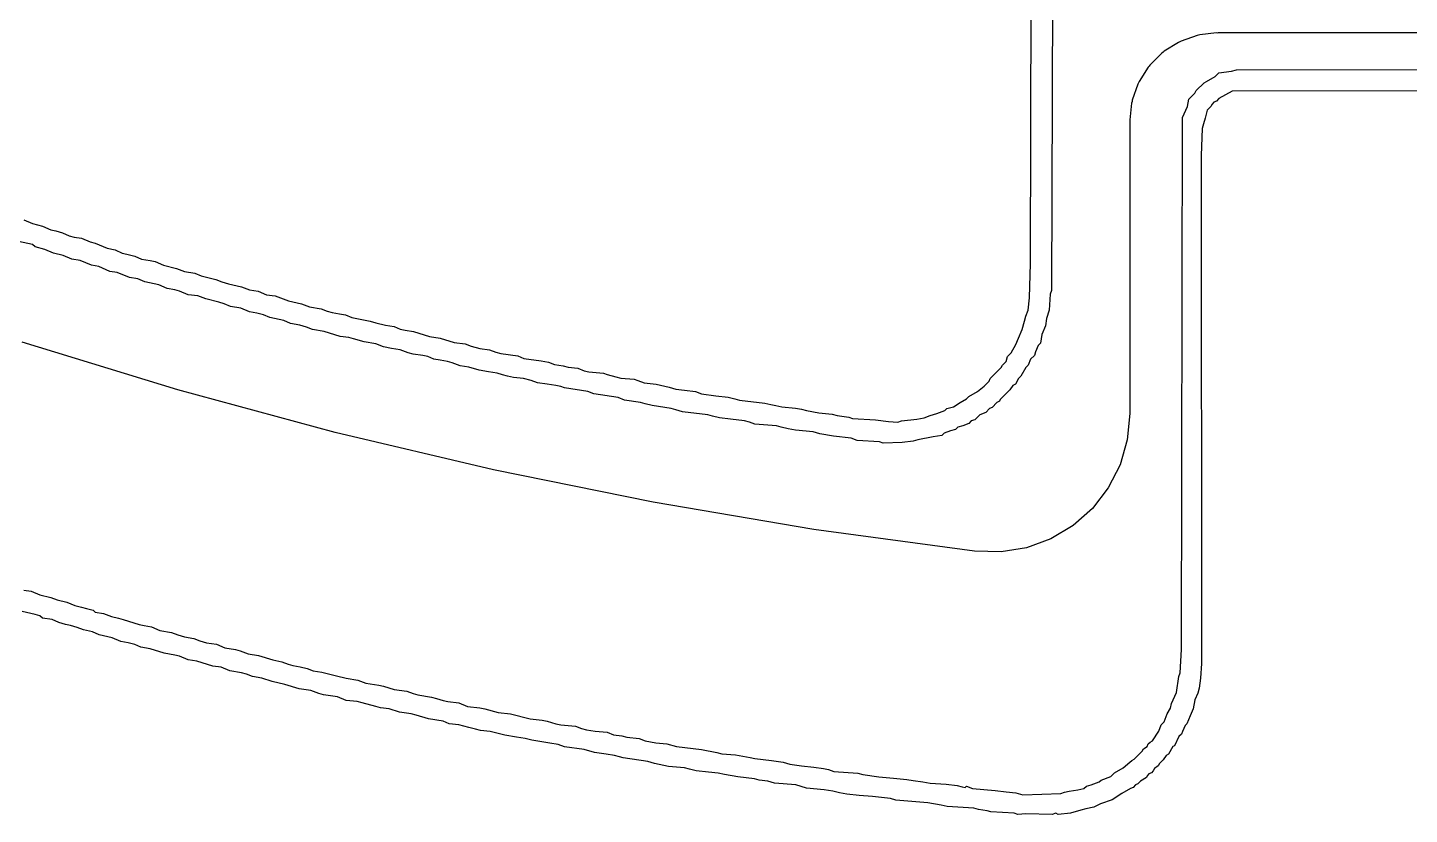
# Model space of a CAD drawing. Header units: millimetres. Extents: x 95 to 305, y 96 to 295.
# Drawn here: x 169.36 to 196.8, y 95.74 to 111.36 of the extents above; entities that cross this region are included whole.
import ezdxf

# ---------------------------------------------------------------- set-up
doc = ezdxf.new("R2010")
doc.units = ezdxf.units.MM
for name, color, linetype in [('BottomLayer', 5, 'Continuous'), ('BottomOverlay', 54, 'Continuous'), ('TopLayer', 1, 'Continuous')]:
    doc.layers.add(name, color=color, linetype=linetype)

msp = doc.modelspace()

# ---------------------------------------------------------------- linework, layer by layer
at = {"layer": 'BottomLayer'}
for p, q in [((192.582, 111.203), (192.265, 111.092)), ((192.61, 111.207), (192.582, 111.203)), ((192.638, 111.216), (192.61, 111.207)), ((192.971, 111.253), (192.638, 111.216)), ((192.986, 111.252), (192.971, 111.253)), ((193, 111.255), (192.986, 111.252)), ((207, 111.255), (193, 111.255)), ((191.929, 110.889), (191.908, 110.869)), ((192.214, 111.067), (191.929, 110.889)), ((192.24, 111.077), (192.214, 111.067)), ((192.265, 111.092), (192.24, 111.077)), ((191.647, 110.615), (191.631, 110.592)), ((191.885, 110.853), (191.647, 110.615)), ((191.908, 110.869), (191.885, 110.853)), ((191.611, 110.571), (191.433, 110.286)), ((191.631, 110.592), (191.611, 110.571)), ((191.408, 110.235), (191.297, 109.918)), ((191.423, 110.26), (191.408, 110.235)), ((191.433, 110.286), (191.423, 110.26)), ((191.284, 109.862), (191.247, 109.529)), ((191.293, 109.89), (191.284, 109.862)), ((191.297, 109.918), (191.293, 109.89)), ((191.248, 109.514), (191.245, 109.5)), ((191.245, 109.5), (191.245, 103.696)), ((191.247, 109.529), (191.248, 109.514)), ((172.34, 104.167), (169.247, 105.114)), ((175.462, 103.32), (172.34, 104.167)), ((191.245, 103.696), (191.196, 103.172)), ((178.61, 102.575), (175.462, 103.32)), ((191.196, 103.172), (191.053, 102.678)), ((191.053, 102.678), (190.82, 102.219)), ((181.78, 101.933), (178.61, 102.575)), ((190.82, 102.219), (190.506, 101.812)), ((184.969, 101.394), (181.78, 101.933)), ((190.506, 101.812), (190.121, 101.47)), ((188.165, 100.96), (184.969, 101.394)), ((190.121, 101.47), (189.68, 101.207)), ((189.197, 101.03), (188.689, 100.947)), ((189.68, 101.207), (189.197, 101.03)), ((188.689, 100.947), (188.165, 100.96))]:
    msp.add_line(p, q, dxfattribs=at)
at = {"layer": 'BottomOverlay'}
for p, q in [((189.278, 106.676), (189.291, 113.406)), ((189.717, 113.223), (189.692, 106.14)), ((192.771, 110.29), (192.942, 110.388)), ((192.942, 110.388), (193.015, 110.461)), ((193.015, 110.461), (193.27, 110.497)), ((193.27, 110.497), (193.367, 110.521)), ((193.367, 110.521), (206.499, 110.534)), ((192.418, 109.937), (192.54, 110.059)), ((192.54, 110.059), (192.564, 110.108)), ((192.564, 110.108), (192.722, 110.266)), ((192.722, 110.266), (192.771, 110.29)), ((193.282, 110.095), (193.015, 109.949)), ((206.523, 110.12), (193.282, 110.095)), ((192.297, 109.572), (192.394, 109.791)), ((192.394, 109.791), (192.418, 109.937)), ((192.856, 109.791), (192.783, 109.718)), ((192.881, 109.84), (192.856, 109.791)), ((192.917, 109.876), (192.881, 109.84)), ((192.966, 109.901), (192.917, 109.876)), ((193.015, 109.949), (192.966, 109.901)), ((192.272, 99.009), (192.297, 109.572)), ((192.747, 109.56), (192.71, 109.451)), ((192.783, 109.718), (192.747, 109.56)), ((192.686, 109.353), (192.662, 108.818)), ((192.71, 109.451), (192.686, 109.353)), ((192.662, 108.818), (192.674, 98.729)), ((169.284, 107.54), (169.454, 107.467)), ((169.454, 107.467), (169.649, 107.418)), ((169.649, 107.418), (169.819, 107.345)), ((169.819, 107.345), (169.916, 107.321)), ((169.916, 107.321), (170.05, 107.284)), ((169.454, 107.053), (169.174, 107.114)), ((169.503, 107.004), (169.454, 107.053)), ((170.05, 107.284), (170.184, 107.223)), ((170.184, 107.223), (170.281, 107.199)), ((170.281, 107.199), (170.427, 107.175)), ((170.427, 107.175), (170.598, 107.102)), ((170.598, 107.102), (170.695, 107.077)), ((170.695, 107.077), (170.939, 106.98)), ((169.697, 106.956), (169.503, 107.004)), ((169.868, 106.883), (169.697, 106.956)), ((170.062, 106.834), (169.868, 106.883)), ((170.233, 106.761), (170.062, 106.834)), ((170.403, 106.737), (170.233, 106.761)), ((170.939, 106.98), (171.097, 106.944)), ((171.097, 106.944), (171.231, 106.883)), ((171.231, 106.883), (171.328, 106.858)), ((171.328, 106.858), (171.486, 106.822)), ((171.486, 106.822), (171.62, 106.761)), ((171.62, 106.761), (171.791, 106.737)), ((170.622, 106.639), (170.403, 106.737)), ((170.768, 106.615), (170.622, 106.639)), ((170.987, 106.518), (170.768, 106.615)), ((171.133, 106.493), (170.987, 106.518)), ((171.377, 106.396), (171.133, 106.493)), ((171.791, 106.737), (171.888, 106.712)), ((171.888, 106.712), (172.058, 106.639)), ((172.058, 106.639), (172.314, 106.578)), ((172.314, 106.578), (172.472, 106.518)), ((172.472, 106.518), (172.679, 106.481)), ((172.679, 106.481), (172.801, 106.432)), ((189.254, 105.994), (189.278, 106.676)), ((171.547, 106.372), (171.377, 106.396)), ((171.681, 106.311), (171.547, 106.372)), ((171.961, 106.25), (171.681, 106.311)), ((172.131, 106.177), (171.961, 106.25)), ((172.801, 106.432), (172.934, 106.396)), ((172.934, 106.396), (173.093, 106.359)), ((173.093, 106.359), (173.214, 106.311)), ((173.214, 106.311), (173.348, 106.274)), ((173.348, 106.274), (173.604, 106.213)), ((173.604, 106.213), (173.762, 106.153)), ((172.277, 106.153), (172.131, 106.177)), ((172.375, 106.128), (172.277, 106.153)), ((172.545, 106.055), (172.375, 106.128)), ((172.74, 106.031), (172.545, 106.055)), ((172.898, 105.97), (172.74, 106.031)), ((173.154, 105.909), (172.898, 105.97)), ((173.762, 106.153), (173.932, 106.128)), ((173.932, 106.128), (174.103, 106.055)), ((174.103, 106.055), (174.273, 106.031)), ((174.273, 106.031), (174.431, 105.97)), ((174.431, 105.97), (174.541, 105.933)), ((174.541, 105.933), (174.796, 105.873)), ((189.23, 105.751), (189.254, 105.994)), ((189.668, 106.067), (189.644, 105.751)), ((189.692, 106.14), (189.668, 106.067)), ((173.263, 105.873), (173.154, 105.909)), ((173.385, 105.824), (173.263, 105.873)), ((173.592, 105.787), (173.385, 105.824)), ((173.762, 105.714), (173.592, 105.787)), ((173.908, 105.69), (173.762, 105.714)), ((174.042, 105.654), (173.908, 105.69)), ((174.796, 105.873), (174.955, 105.812)), ((174.955, 105.812), (175.186, 105.775)), ((175.186, 105.775), (175.308, 105.727)), ((175.308, 105.727), (175.405, 105.702)), ((175.405, 105.702), (175.551, 105.678)), ((175.551, 105.678), (175.673, 105.654)), ((189.181, 105.629), (189.23, 105.751)), ((189.644, 105.751), (189.595, 105.581)), ((174.164, 105.605), (174.042, 105.654)), ((174.444, 105.544), (174.164, 105.605)), ((174.577, 105.483), (174.444, 105.544)), ((174.76, 105.447), (174.577, 105.483)), ((174.894, 105.41), (174.76, 105.447)), ((175.015, 105.361), (174.894, 105.41)), ((175.673, 105.654), (175.794, 105.605)), ((175.794, 105.605), (175.892, 105.581)), ((175.892, 105.581), (176.159, 105.532)), ((176.159, 105.532), (176.269, 105.495)), ((176.269, 105.495), (176.464, 105.447)), ((176.464, 105.447), (176.634, 105.422)), ((176.634, 105.422), (176.756, 105.374)), ((189.108, 105.361), (189.157, 105.532)), ((189.157, 105.532), (189.181, 105.629)), ((189.571, 105.434), (189.498, 105.264)), ((189.595, 105.581), (189.571, 105.434)), ((175.247, 105.325), (175.015, 105.361)), ((175.563, 105.228), (175.247, 105.325)), ((175.734, 105.203), (175.563, 105.228)), ((175.831, 105.179), (175.734, 105.203)), ((176.038, 105.118), (175.831, 105.179)), ((176.269, 105.082), (176.038, 105.118)), ((176.756, 105.374), (176.853, 105.349)), ((176.853, 105.349), (177.023, 105.325)), ((177.023, 105.325), (177.34, 105.228)), ((177.34, 105.228), (177.547, 105.191)), ((177.547, 105.191), (177.827, 105.106)), ((188.986, 105.069), (189.035, 105.191)), ((189.035, 105.191), (189.108, 105.361)), ((189.498, 105.264), (189.473, 105.094)), ((176.427, 105.021), (176.269, 105.082)), ((176.585, 104.984), (176.427, 105.021)), ((176.756, 104.96), (176.585, 104.984)), ((176.914, 104.899), (176.756, 104.96)), ((177.011, 104.875), (176.914, 104.899)), ((177.206, 104.85), (177.011, 104.875)), ((177.303, 104.826), (177.206, 104.85)), ((177.827, 105.106), (178.046, 105.082)), ((178.046, 105.082), (178.167, 105.033)), ((178.167, 105.033), (178.338, 104.984)), ((178.338, 104.984), (178.533, 104.96)), ((178.533, 104.96), (178.654, 104.911)), ((178.654, 104.911), (178.752, 104.887)), ((178.752, 104.887), (179.092, 104.838)), ((179.092, 104.838), (179.214, 104.789)), ((188.816, 104.826), (188.889, 104.899)), ((188.889, 104.899), (188.986, 105.069)), ((189.351, 104.85), (189.278, 104.777)), ((189.376, 104.923), (189.351, 104.85)), ((189.424, 105.045), (189.376, 104.923)), ((189.473, 105.094), (189.424, 105.045)), ((177.425, 104.777), (177.303, 104.826)), ((177.547, 104.753), (177.425, 104.777)), ((177.693, 104.729), (177.547, 104.753)), ((177.79, 104.704), (177.693, 104.729)), ((177.948, 104.643), (177.79, 104.704)), ((178.119, 104.619), (177.948, 104.643)), ((178.326, 104.558), (178.119, 104.619)), ((178.508, 104.522), (178.326, 104.558)), ((179.214, 104.789), (179.555, 104.741)), ((179.555, 104.741), (179.701, 104.716)), ((179.701, 104.716), (179.823, 104.668)), ((179.823, 104.668), (179.993, 104.643)), ((179.993, 104.643), (180.09, 104.619)), ((180.09, 104.619), (180.285, 104.595)), ((180.285, 104.595), (180.407, 104.546)), ((188.475, 104.388), (188.694, 104.607)), ((188.694, 104.607), (188.719, 104.656)), ((188.719, 104.656), (188.792, 104.729)), ((188.792, 104.729), (188.816, 104.826)), ((189.181, 104.607), (189.084, 104.437)), ((189.23, 104.656), (189.181, 104.607)), ((189.278, 104.777), (189.23, 104.656)), ((178.679, 104.497), (178.508, 104.522)), ((178.788, 104.461), (178.679, 104.497)), ((178.885, 104.437), (178.788, 104.461)), ((179.007, 104.412), (178.885, 104.437)), ((179.202, 104.388), (179.007, 104.412)), ((179.36, 104.351), (179.202, 104.388)), ((179.482, 104.303), (179.36, 104.351)), ((179.677, 104.278), (179.482, 104.303)), ((180.407, 104.546), (180.504, 104.522)), ((180.504, 104.522), (180.796, 104.497)), ((180.796, 104.497), (180.869, 104.473)), ((180.869, 104.473), (181.04, 104.424)), ((181.04, 104.424), (181.137, 104.4)), ((181.137, 104.4), (181.405, 104.376)), ((181.405, 104.376), (181.478, 104.351)), ((181.478, 104.351), (181.599, 104.303)), ((181.599, 104.303), (181.843, 104.278)), ((188.354, 104.242), (188.451, 104.339)), ((188.451, 104.339), (188.475, 104.388)), ((189.035, 104.388), (188.974, 104.278)), ((189.084, 104.437), (189.035, 104.388)), ((179.847, 104.254), (179.677, 104.278)), ((179.944, 104.23), (179.847, 104.254)), ((180.017, 104.205), (179.944, 104.23)), ((180.48, 104.132), (180.017, 104.205)), ((180.601, 104.084), (180.48, 104.132)), ((181.088, 104.011), (180.601, 104.084)), ((181.21, 103.962), (181.088, 104.011)), ((181.843, 104.278), (182.098, 104.218)), ((182.098, 104.218), (182.232, 104.181)), ((182.232, 104.181), (182.403, 104.157)), ((182.403, 104.157), (182.622, 104.132)), ((182.622, 104.132), (182.743, 104.084)), ((182.743, 104.084), (183.023, 104.047)), ((183.023, 104.047), (183.267, 104.023)), ((183.267, 104.023), (183.4, 103.986)), ((188.001, 103.986), (188.049, 104.035)), ((188.049, 104.035), (188.22, 104.132)), ((188.22, 104.132), (188.354, 104.242)), ((188.865, 104.169), (188.67, 103.974)), ((188.926, 104.254), (188.865, 104.169)), ((188.974, 104.278), (188.926, 104.254)), ((181.526, 103.913), (181.21, 103.962)), ((181.624, 103.889), (181.526, 103.913)), ((181.758, 103.852), (181.624, 103.889)), ((182.135, 103.792), (181.758, 103.852)), ((182.232, 103.767), (182.135, 103.792)), ((182.366, 103.731), (182.232, 103.767)), ((183.4, 103.986), (183.498, 103.962)), ((183.498, 103.962), (183.997, 103.901)), ((183.997, 103.901), (184.118, 103.877)), ((184.118, 103.877), (184.216, 103.852)), ((184.216, 103.852), (184.338, 103.828)), ((184.338, 103.828), (184.605, 103.804)), ((184.605, 103.804), (184.727, 103.779)), ((184.727, 103.779), (184.824, 103.755)), ((184.824, 103.755), (185.068, 103.706)), ((187.416, 103.694), (187.575, 103.755)), ((187.575, 103.755), (187.611, 103.792)), ((187.611, 103.792), (187.745, 103.828)), ((187.745, 103.828), (187.879, 103.913)), ((187.879, 103.913), (188.001, 103.986)), ((188.463, 103.792), (188.39, 103.719)), ((188.512, 103.816), (188.463, 103.792)), ((188.609, 103.913), (188.512, 103.816)), ((188.658, 103.938), (188.609, 103.913)), ((188.67, 103.974), (188.658, 103.938)), ((182.865, 103.67), (182.366, 103.731)), ((182.962, 103.646), (182.865, 103.67)), ((183.096, 103.609), (182.962, 103.646)), ((183.315, 103.585), (183.096, 103.609)), ((183.595, 103.548), (183.315, 103.585)), ((183.693, 103.524), (183.595, 103.548)), ((183.802, 103.487), (183.693, 103.524)), ((184.228, 103.451), (183.802, 103.487)), ((185.068, 103.706), (185.335, 103.682)), ((185.335, 103.682), (185.433, 103.658)), ((185.433, 103.658), (185.664, 103.621)), ((185.664, 103.621), (185.737, 103.597)), ((185.737, 103.597), (186.199, 103.573)), ((186.199, 103.573), (186.455, 103.536)), ((186.455, 103.536), (186.638, 103.524)), ((186.638, 103.524), (186.711, 103.548)), ((186.711, 103.548), (187.015, 103.585)), ((187.015, 103.585), (187.161, 103.609)), ((187.161, 103.609), (187.283, 103.658)), ((187.283, 103.658), (187.416, 103.694)), ((188.049, 103.499), (187.928, 103.451)), ((188.098, 103.548), (188.049, 103.499)), ((188.171, 103.573), (188.098, 103.548)), ((188.268, 103.67), (188.171, 103.573)), ((188.39, 103.719), (188.268, 103.67)), ((184.325, 103.426), (184.228, 103.451)), ((184.459, 103.39), (184.325, 103.426)), ((184.605, 103.366), (184.459, 103.39)), ((184.958, 103.329), (184.605, 103.366)), ((185.092, 103.293), (184.958, 103.329)), ((185.36, 103.244), (185.092, 103.293)), ((185.713, 103.207), (185.36, 103.244)), ((185.834, 103.159), (185.713, 103.207)), ((187.343, 103.232), (187.039, 103.171)), ((187.514, 103.256), (187.343, 103.232)), ((187.563, 103.305), (187.514, 103.256)), ((187.684, 103.353), (187.563, 103.305)), ((187.782, 103.378), (187.684, 103.353)), ((187.83, 103.426), (187.782, 103.378)), ((187.928, 103.451), (187.83, 103.426)), ((186.273, 103.134), (185.834, 103.159)), ((186.346, 103.11), (186.273, 103.134)), ((186.723, 103.122), (186.346, 103.11)), ((186.942, 103.147), (186.723, 103.122)), ((187.039, 103.171), (186.942, 103.147)), ((169.284, 100.189), (169.43, 100.165)), ((169.43, 100.165), (169.6, 100.092)), ((169.6, 100.092), (169.819, 100.043)), ((169.819, 100.043), (169.941, 99.995)), ((169.941, 99.995), (170.135, 99.946)), ((170.135, 99.946), (170.294, 99.885)), ((169.503, 99.703), (169.247, 99.763)), ((169.6, 99.678), (169.503, 99.703)), ((169.649, 99.63), (169.6, 99.678)), ((169.843, 99.605), (169.649, 99.63)), ((170.294, 99.885), (170.427, 99.849)), ((170.427, 99.849), (170.525, 99.824)), ((170.525, 99.824), (170.659, 99.788)), ((170.659, 99.788), (170.695, 99.751)), ((170.695, 99.751), (170.866, 99.727)), ((170.866, 99.727), (171.024, 99.666)), ((171.024, 99.666), (171.158, 99.63)), ((171.158, 99.63), (171.255, 99.605)), ((169.977, 99.544), (169.843, 99.605)), ((170.111, 99.508), (169.977, 99.544)), ((170.208, 99.483), (170.111, 99.508)), ((170.342, 99.447), (170.208, 99.483)), ((170.464, 99.398), (170.342, 99.447)), ((170.647, 99.362), (170.464, 99.398)), ((170.78, 99.301), (170.647, 99.362)), ((171.255, 99.605), (171.571, 99.508)), ((171.571, 99.508), (171.669, 99.483)), ((171.669, 99.483), (171.815, 99.459)), ((171.815, 99.459), (171.985, 99.386)), ((171.985, 99.386), (172.216, 99.35)), ((172.216, 99.35), (172.338, 99.301)), ((171.036, 99.24), (170.78, 99.301)), ((171.206, 99.167), (171.036, 99.24)), ((171.352, 99.143), (171.206, 99.167)), ((171.486, 99.106), (171.352, 99.143)), ((171.608, 99.058), (171.486, 99.106)), ((172.338, 99.301), (172.472, 99.264)), ((172.472, 99.264), (172.655, 99.228)), ((172.655, 99.228), (172.776, 99.179)), ((172.776, 99.179), (172.91, 99.143)), ((172.91, 99.143), (173.105, 99.118)), ((173.105, 99.118), (173.275, 99.045)), ((171.791, 99.021), (171.608, 99.058)), ((172.07, 98.936), (171.791, 99.021)), ((172.277, 98.899), (172.07, 98.936)), ((172.375, 98.875), (172.277, 98.899)), ((172.545, 98.802), (172.375, 98.875)), ((172.715, 98.778), (172.545, 98.802)), ((173.275, 99.045), (173.482, 99.009)), ((173.482, 99.009), (173.579, 98.985)), ((173.579, 98.985), (173.738, 98.924)), ((173.738, 98.924), (173.945, 98.887)), ((173.945, 98.887), (174.224, 98.802)), ((174.224, 98.802), (174.407, 98.765)), ((192.248, 98.546), (192.272, 99.009)), ((173.032, 98.68), (172.715, 98.778)), ((173.202, 98.656), (173.032, 98.68)), ((173.373, 98.583), (173.202, 98.656)), ((173.604, 98.546), (173.373, 98.583)), ((173.701, 98.522), (173.604, 98.546)), ((173.823, 98.473), (173.701, 98.522)), ((174.407, 98.765), (174.529, 98.717)), ((174.529, 98.717), (174.626, 98.692)), ((174.626, 98.692), (174.772, 98.668)), ((174.772, 98.668), (174.906, 98.632)), ((174.906, 98.632), (175.028, 98.583)), ((175.028, 98.583), (175.198, 98.559)), ((175.198, 98.559), (175.356, 98.522)), ((175.356, 98.522), (175.49, 98.486)), ((192.224, 98.473), (192.248, 98.546)), ((192.674, 98.729), (192.649, 98.437)), ((174.005, 98.437), (173.823, 98.473)), ((174.212, 98.376), (174.005, 98.437)), ((174.468, 98.315), (174.212, 98.376)), ((174.748, 98.23), (174.468, 98.315)), ((175.49, 98.486), (175.685, 98.437)), ((175.685, 98.437), (175.916, 98.4)), ((175.916, 98.4), (176.074, 98.34)), ((176.074, 98.34), (176.33, 98.303)), ((176.33, 98.303), (176.427, 98.279)), ((176.427, 98.279), (176.634, 98.218)), ((192.175, 98.157), (192.224, 98.473)), ((192.649, 98.437), (192.625, 98.242)), ((174.979, 98.193), (174.748, 98.23)), ((175.137, 98.133), (174.979, 98.193)), ((175.235, 98.108), (175.137, 98.133)), ((175.514, 98.072), (175.235, 98.108)), ((175.685, 97.999), (175.514, 98.072)), ((175.904, 97.974), (175.685, 97.999)), ((176.001, 97.95), (175.904, 97.974)), ((176.634, 98.218), (176.89, 98.181)), ((176.89, 98.181), (177.011, 98.133)), ((177.011, 98.133), (177.109, 98.108)), ((177.109, 98.108), (177.376, 98.06)), ((177.376, 98.06), (177.474, 98.035)), ((177.474, 98.035), (177.608, 97.999)), ((177.608, 97.999), (177.705, 97.974)), ((177.705, 97.974), (177.924, 97.95)), ((192.077, 97.938), (192.175, 98.157)), ((192.54, 98.011), (192.503, 97.828)), ((192.601, 98.145), (192.54, 98.011)), ((192.625, 98.242), (192.601, 98.145)), ((176.269, 97.877), (176.001, 97.95)), ((176.366, 97.853), (176.269, 97.877)), ((176.537, 97.828), (176.366, 97.853)), ((176.744, 97.768), (176.537, 97.828)), ((176.975, 97.731), (176.744, 97.768)), ((177.072, 97.707), (176.975, 97.731)), ((177.316, 97.634), (177.072, 97.707)), ((177.924, 97.95), (178.094, 97.877)), ((178.094, 97.877), (178.338, 97.853)), ((178.338, 97.853), (178.435, 97.828)), ((178.435, 97.828), (178.703, 97.755)), ((178.703, 97.755), (178.946, 97.731)), ((178.946, 97.731), (179.336, 97.634)), ((191.931, 97.573), (191.992, 97.731)), ((191.992, 97.731), (192.053, 97.841)), ((192.053, 97.841), (192.077, 97.938)), ((192.503, 97.828), (192.443, 97.695)), ((177.608, 97.585), (177.316, 97.634)), ((177.729, 97.536), (177.608, 97.585)), ((177.924, 97.512), (177.729, 97.536)), ((178.119, 97.463), (177.924, 97.512)), ((178.253, 97.427), (178.119, 97.463)), ((178.35, 97.402), (178.253, 97.427)), ((179.336, 97.634), (179.579, 97.609)), ((179.579, 97.609), (179.677, 97.585)), ((179.677, 97.585), (179.847, 97.536)), ((179.847, 97.536), (179.944, 97.512)), ((179.944, 97.512), (180.236, 97.488)), ((180.236, 97.488), (180.358, 97.439)), ((180.358, 97.439), (180.455, 97.415)), ((191.822, 97.39), (191.871, 97.512)), ((191.871, 97.512), (191.931, 97.573)), ((192.345, 97.5), (192.297, 97.378)), ((192.382, 97.536), (192.345, 97.5)), ((192.443, 97.695), (192.382, 97.536)), ((178.545, 97.378), (178.35, 97.402)), ((178.837, 97.305), (178.545, 97.378)), ((179.068, 97.269), (178.837, 97.305)), ((179.238, 97.244), (179.068, 97.269)), ((179.372, 97.208), (179.238, 97.244)), ((179.725, 97.147), (179.372, 97.208)), ((180.455, 97.415), (180.626, 97.39)), ((180.626, 97.39), (180.869, 97.366)), ((180.869, 97.366), (180.991, 97.317)), ((180.991, 97.317), (181.161, 97.293)), ((181.161, 97.293), (181.259, 97.269)), ((181.259, 97.269), (181.502, 97.244)), ((181.502, 97.244), (181.624, 97.196)), ((181.624, 97.196), (181.831, 97.159)), ((181.831, 97.159), (182.05, 97.135)), ((191.615, 97.135), (191.652, 97.171)), ((191.652, 97.171), (191.7, 97.196)), ((191.7, 97.196), (191.822, 97.39)), ((192.224, 97.281), (192.138, 97.098)), ((192.272, 97.329), (192.224, 97.281)), ((192.297, 97.378), (192.272, 97.329)), ((179.896, 97.123), (179.725, 97.147)), ((180.017, 97.074), (179.896, 97.123)), ((180.407, 97.025), (180.017, 97.074)), ((180.614, 96.964), (180.407, 97.025)), ((180.845, 96.928), (180.614, 96.964)), ((181.015, 96.903), (180.845, 96.928)), ((181.113, 96.879), (181.015, 96.903)), ((181.186, 96.855), (181.113, 96.879)), ((182.05, 97.135), (182.244, 97.086)), ((182.244, 97.086), (182.743, 97.025)), ((182.743, 97.025), (183.048, 96.964)), ((183.048, 96.964), (183.145, 96.94)), ((183.145, 96.94), (183.413, 96.916)), ((183.413, 96.916), (183.705, 96.867)), ((191.335, 96.83), (191.493, 96.989)), ((191.493, 96.989), (191.518, 97.037)), ((191.518, 97.037), (191.591, 97.086)), ((191.591, 97.086), (191.615, 97.135)), ((191.968, 96.903), (191.907, 96.818)), ((192.017, 96.928), (191.968, 96.903)), ((192.102, 97.086), (192.017, 96.928)), ((192.138, 97.098), (192.102, 97.086)), ((181.672, 96.782), (181.186, 96.855)), ((181.806, 96.745), (181.672, 96.782)), ((182.086, 96.684), (181.806, 96.745)), ((182.403, 96.66), (182.086, 96.684)), ((182.5, 96.636), (182.403, 96.66)), ((182.634, 96.599), (182.5, 96.636)), ((183.705, 96.867), (183.802, 96.843)), ((183.802, 96.843), (184.131, 96.806)), ((184.131, 96.806), (184.362, 96.77)), ((184.362, 96.77), (184.496, 96.733)), ((184.496, 96.733), (184.727, 96.697)), ((184.727, 96.697), (184.97, 96.672)), ((184.97, 96.672), (185.165, 96.648)), ((185.165, 96.648), (185.262, 96.624)), ((185.262, 96.624), (185.372, 96.587)), ((190.946, 96.563), (191.116, 96.66)), ((191.116, 96.66), (191.25, 96.77)), ((191.25, 96.77), (191.286, 96.806)), ((191.286, 96.806), (191.335, 96.83)), ((191.737, 96.648), (191.712, 96.599)), ((191.81, 96.697), (191.737, 96.648)), ((191.834, 96.745), (191.81, 96.697)), ((191.907, 96.818), (191.834, 96.745)), ((182.877, 96.575), (182.634, 96.599)), ((183.072, 96.551), (182.877, 96.575)), ((183.194, 96.526), (183.072, 96.551)), ((183.461, 96.478), (183.194, 96.526)), ((183.79, 96.441), (183.461, 96.478)), ((183.887, 96.417), (183.79, 96.441)), ((184.058, 96.392), (183.887, 96.417)), ((184.191, 96.356), (184.058, 96.392)), ((184.617, 96.319), (184.191, 96.356)), ((185.372, 96.587), (185.847, 96.551)), ((185.847, 96.551), (185.944, 96.526)), ((185.944, 96.526), (186.26, 96.478)), ((186.26, 96.478), (186.552, 96.453)), ((186.552, 96.453), (186.82, 96.429)), ((186.82, 96.429), (186.942, 96.405)), ((186.942, 96.405), (187.137, 96.38)), ((187.137, 96.38), (187.283, 96.356)), ((187.283, 96.356), (187.599, 96.332)), ((187.599, 96.332), (187.818, 96.307)), ((190.483, 96.319), (190.641, 96.38)), ((190.641, 96.38), (190.678, 96.417)), ((190.678, 96.417), (190.873, 96.49)), ((190.873, 96.49), (190.946, 96.563)), ((191.408, 96.344), (191.359, 96.319)), ((191.457, 96.392), (191.408, 96.344)), ((191.579, 96.465), (191.457, 96.392)), ((191.591, 96.502), (191.579, 96.465)), ((191.627, 96.538), (191.591, 96.502)), ((191.676, 96.563), (191.627, 96.538)), ((191.712, 96.599), (191.676, 96.563)), ((184.824, 96.258), (184.617, 96.319)), ((185.177, 96.222), (184.824, 96.258)), ((185.348, 96.198), (185.177, 96.222)), ((185.481, 96.161), (185.348, 96.198)), ((185.628, 96.137), (185.481, 96.161)), ((185.871, 96.112), (185.628, 96.137)), ((186.139, 96.088), (185.871, 96.112)), ((186.492, 96.052), (186.139, 96.088)), ((186.601, 96.015), (186.492, 96.052)), ((187.818, 96.307), (187.915, 96.283)), ((187.915, 96.283), (187.976, 96.271)), ((187.976, 96.271), (188.001, 96.295)), ((188.001, 96.295), (188.122, 96.246)), ((188.122, 96.246), (188.573, 96.21)), ((188.573, 96.21), (188.792, 96.185)), ((188.792, 96.185), (188.986, 96.161)), ((188.986, 96.161), (189.12, 96.125)), ((189.12, 96.125), (189.875, 96.149)), ((189.875, 96.149), (189.948, 96.173)), ((189.948, 96.173), (190.045, 96.198)), ((190.045, 96.198), (190.216, 96.222)), ((190.216, 96.222), (190.337, 96.246)), ((190.337, 96.246), (190.386, 96.295)), ((190.386, 96.295), (190.483, 96.319)), ((191.092, 96.149), (190.897, 96.027)), ((191.262, 96.246), (191.092, 96.149)), ((191.311, 96.271), (191.262, 96.246)), ((191.359, 96.319), (191.311, 96.271)), ((187.234, 95.966), (186.601, 96.015)), ((187.502, 95.918), (187.234, 95.966)), ((187.623, 95.893), (187.502, 95.918)), ((188.147, 95.857), (187.623, 95.893)), ((188.244, 95.833), (188.147, 95.857)), ((188.414, 95.808), (188.244, 95.833)), ((188.487, 95.784), (188.414, 95.808)), ((188.95, 95.76), (188.487, 95.784)), ((190.276, 95.82), (190.069, 95.76)), ((190.374, 95.845), (190.276, 95.82)), ((190.532, 95.881), (190.374, 95.845)), ((190.666, 95.942), (190.532, 95.881)), ((190.897, 96.027), (190.666, 95.942)), ((189.023, 95.735), (188.95, 95.76)), ((189.181, 95.747), (189.023, 95.735)), ((189.704, 95.735), (189.181, 95.747)), ((189.777, 95.76), (189.704, 95.735)), ((189.826, 95.735), (189.777, 95.76)), ((190.069, 95.76), (189.826, 95.735))]:
    msp.add_line(p, q, dxfattribs=at)
at = {"layer": 'TopLayer'}
for p, q in [((192.582, 111.203), (192.265, 111.092)), ((192.61, 111.207), (192.582, 111.203)), ((192.638, 111.216), (192.61, 111.207)), ((192.971, 111.253), (192.638, 111.216)), ((192.986, 111.252), (192.971, 111.253)), ((193, 111.255), (192.986, 111.252)), ((207, 111.255), (193, 111.255)), ((191.929, 110.889), (191.908, 110.869)), ((192.214, 111.067), (191.929, 110.889)), ((192.24, 111.077), (192.214, 111.067)), ((192.265, 111.092), (192.24, 111.077)), ((191.647, 110.615), (191.631, 110.592)), ((191.885, 110.853), (191.647, 110.615)), ((191.908, 110.869), (191.885, 110.853)), ((191.611, 110.571), (191.433, 110.286)), ((191.631, 110.592), (191.611, 110.571)), ((191.408, 110.235), (191.297, 109.918)), ((191.423, 110.26), (191.408, 110.235)), ((191.433, 110.286), (191.423, 110.26)), ((191.284, 109.862), (191.247, 109.529)), ((191.293, 109.89), (191.284, 109.862)), ((191.297, 109.918), (191.293, 109.89)), ((191.248, 109.514), (191.245, 109.5)), ((191.245, 109.5), (191.245, 103.696)), ((191.247, 109.529), (191.248, 109.514)), ((172.34, 104.167), (169.247, 105.114)), ((175.462, 103.32), (172.34, 104.167)), ((191.245, 103.696), (191.196, 103.172)), ((178.61, 102.575), (175.462, 103.32)), ((191.196, 103.172), (191.053, 102.678)), ((191.053, 102.678), (190.82, 102.219)), ((181.78, 101.933), (178.61, 102.575)), ((190.82, 102.219), (190.506, 101.812)), ((184.969, 101.394), (181.78, 101.933)), ((190.506, 101.812), (190.121, 101.47)), ((188.165, 100.96), (184.969, 101.394)), ((190.121, 101.47), (189.68, 101.207)), ((189.197, 101.03), (188.689, 100.947)), ((189.68, 101.207), (189.197, 101.03)), ((188.689, 100.947), (188.165, 100.96))]:
    msp.add_line(p, q, dxfattribs=at)

doc.saveas('drawing.dxf')
